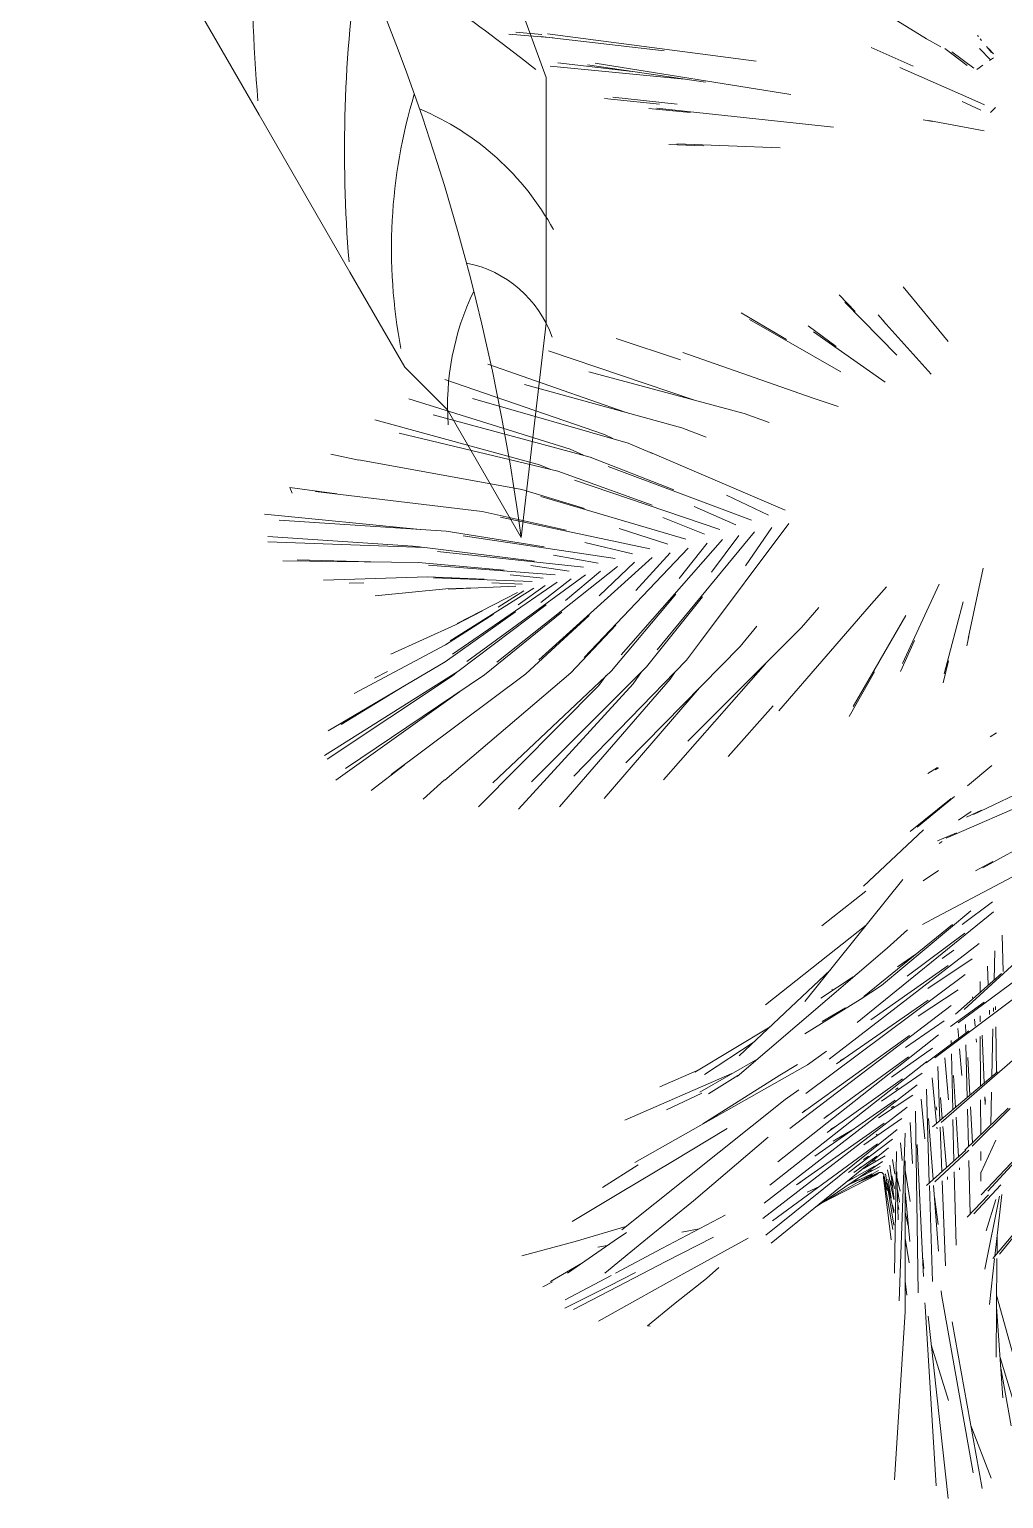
# Model space of a CAD drawing. Header units: metres. Extents: x -217 to -108, y -304 to -188.
# Drawn here: x -151.265 to -149.368, y -269.543 to -266.682 of the extents above; entities that cross this region are included whole.
import ezdxf

# ---------------------------------------------------------------- set-up
doc = ezdxf.new("R2010")
doc.units = ezdxf.units.M
doc.layers.add('G-IMPT', color=8, linetype='Continuous', lineweight=9)
doc.layers.add('L-PLNT', color=71, linetype='Continuous', lineweight=9)

# ---------------------------------------------------------------- blocks, each defined once
blk = doc.blocks.new('Vegetao_00012_13192 - vegetacao_00012_dwg-V1-Nivel 3')
at = {"layer": 'G-IMPT'}
for p, q in [((-1.0307, 1.2683), (-1.1843, 1.3631)), ((-1.7575, 1.2699), (-1.8441, 1.2774)), ((-1.7798, 1.2765), (-1.8301, 1.2814)), ((-1.5415, 1.2451), (-1.7822, 1.2728)), ((-1.3626, 1.2245), (-1.7689, 1.2777)), ((-1.0032, 1.2527), (-1.0307, 1.2683)), ((-0.9297, 1.2725), (-0.9317, 1.2748)), ((-0.9234, 1.2649), (-0.9263, 1.2683)), ((-1.0568, 1.2151), (-1.1386, 1.2515)), ((-0.9516, 1.216), (-0.9951, 1.2492)), ((-0.9812, 1.2431), (-0.9385, 1.2108)), ((-0.9064, 1.2272), (-0.9276, 1.2493)), ((-0.9043, 1.2419), (-0.9138, 1.2534)), ((-0.911, 1.25), (-0.9001, 1.2387)), ((-0.9079, 1.2262), (-0.9005, 1.2315)), ((-1.5021, 1.19), (-1.7637, 1.2152)), ((-1.6041, 1.2049), (-1.7486, 1.2216)), ((-1.4612, 1.184), (-1.6909, 1.2175)), ((-1.2949, 1.1598), (-1.6761, 1.221)), ((-0.9487, 1.1532), (-1.083, 1.2127)), ((-0.9325, 1.2084), (-0.9209, 1.2168)), ((-1.5507, 1.1411), (-1.6575, 1.1519)), ((-1.5164, 1.1407), (-1.6415, 1.1548)), ((-0.9249, 1.1295), (-0.9613, 1.1463)), ((-0.9177, 1.1398), (-0.9487, 1.1532)), ((-1.4909, 1.1246), (-1.5712, 1.1327)), ((-1.2119, 1.0964), (-1.5567, 1.1333)), ((-0.8964, 1.1344), (-0.9061, 1.125)), ((-1.0376, 1.1107), (-1.0187, 1.1073)), ((-1.0262, 1.1091), (-0.9186, 1.0892)), ((-1.4651, 1.0602), (-1.5326, 1.0624)), ((-1.316, 1.0562), (-1.5168, 1.0639)), ((-0.9885, 0.6788), (-1.0761, 0.7855)), ((-1.1695, 0.7374), (-1.2007, 0.7698)), ((-1.0883, 0.6524), (-1.1901, 0.7557)), ((-1.3034, 0.6827), (-1.3918, 0.735)), ((-1.1979, 0.6199), (-1.3754, 0.7217)), ((-1.1117, 0.716), (-1.1248, 0.7306)), ((-1.0215, 0.6155), (-1.1153, 0.7193)), ((-1.2067, 0.6693), (-1.2614, 0.7094)), ((-1.1114, 0.5995), (-1.2505, 0.6976)), ((-1.4825, 0.5646), (-1.7666, 0.661)), ((-1.5099, 0.643), (-1.6352, 0.6845)), ((-1.6172, 0.5411), (-1.885, 0.6348)), ((-1.2514, 0.5689), (-1.5053, 0.6573)), ((-1.6577, 0.4978), (-1.9684, 0.6052)), ((-1.3857, 0.5386), (-1.6882, 0.6198)), ((-1.5074, 0.5107), (-1.8137, 0.5955)), ((-1.7244, 0.4693), (-2.0389, 0.5674)), ((-1.6114, 0.4813), (-1.9147, 0.5677)), ((-1.2514, 0.5689), (-1.2028, 0.5522)), ((-1.784, 0.4386), (-2.1048, 0.5265)), ((-1.6854, 0.454), (-1.9914, 0.536)), ((-1.3857, 0.5386), (-1.3372, 0.5215)), ((-1.7484, 0.4262), (-2.0576, 0.5002)), ((-1.6418, 0.49), (-1.6577, 0.4978)), ((-1.5074, 0.5107), (-1.4595, 0.4928)), ((-2.1358, 0.4482), (-2.1908, 0.4594)), ((-1.6987, 0.4576), (-1.7244, 0.4693)), ((-1.5641, 0.4611), (-1.6114, 0.4813)), ((-1.306, 0.3508), (-1.5696, 0.4633)), ((-1.8188, 0.3905), (-2.1359, 0.4487)), ((-1.7625, 0.4296), (-1.784, 0.4386)), ((-1.5225, 0.3902), (-1.6854, 0.454)), ((-1.3718, 0.3311), (-1.6506, 0.4358)), ((-1.565, 0.3603), (-1.7484, 0.4262)), ((-1.4333, 0.3129), (-1.7161, 0.4091)), ((-2.1786, 0.3822), (-2.2705, 0.3948)), ((-2.2705, 0.3948), (-2.2659, 0.3835)), ((-1.8957, 0.3483), (-2.2207, 0.3872)), ((-1.6965, 0.3536), (-1.8188, 0.3905)), ((-1.4992, 0.2942), (-1.7814, 0.3771)), ((-1.3387, 0.341), (-1.42, 0.3797)), ((-1.7322, 0.3116), (-1.8957, 0.3483)), ((-1.402, 0.3221), (-1.4832, 0.3574)), ((-2.0163, 0.3131), (-2.3195, 0.3426)), ((-1.9661, 0.3098), (-2.2908, 0.331)), ((-1.5693, 0.275), (-1.8602, 0.3372)), ((-1.5346, 0.2845), (-1.6294, 0.3148)), ((-1.4628, 0.3041), (-1.5444, 0.3364)), ((-1.299, 0.3245), (-1.4709, 0.0952)), ((-1.3322, 0.3166), (-1.3832, 0.2425)), ((-2.0213, 0.28), (-2.3135, 0.2992)), ((-2.0078, 0.2781), (-2.3133, 0.2886)), ((-1.7751, 0.2789), (-1.9661, 0.3098)), ((-1.6369, 0.2566), (-1.9332, 0.3005)), ((-1.6033, 0.2658), (-1.6961, 0.2877)), ((-1.4282, 0.2937), (-1.625, 0.069)), ((-1.5549, 0.0786), (-1.3658, 0.3086)), ((-1.5126, 0.2177), (-1.4581, 0.2865)), ((-1.3964, 0.3013), (-1.4492, 0.2301)), ((-2.0106, 0.2782), (-2.0213, 0.28)), ((-1.7942, 0.2515), (-2.0078, 0.2781)), ((-1.6987, 0.2396), (-1.983, 0.2698)), ((-1.7857, 0.0591), (-1.5648, 0.2584)), ((-1.67, 0.2475), (-1.7573, 0.2632)), ((-1.4946, 0.2769), (-1.6975, 0.064)), ((-1.5301, 0.2676), (-1.597, 0.194)), ((-2.02, 0.249), (-2.2843, 0.2519)), ((-2.1129, 0.25), (-2.256, 0.2542)), ((-1.853, 0.2336), (-2.02, 0.249)), ((-1.7536, 0.2245), (-2.0003, 0.2438)), ((-1.6326, 0.2406), (-1.8672, 0.0545)), ((-1.7265, 0.2319), (-1.8009, 0.2427)), ((-1.7336, 0.1747), (-1.6658, 0.2319)), ((-1.599, 0.2495), (-1.6683, 0.184)), ((-0.9202, 0.2374), (-0.9495, 0.1007)), ((-2.0025, 0.2209), (-2.2045, 0.2142)), ((-2.1265, 0.2092), (-2.1547, 0.2083)), ((-1.8922, 0.2161), (-2.0025, 0.2209)), ((-1.7987, 0.2119), (-1.9906, 0.2187)), ((-1.8302, 0.2028), (-1.9623, 0.1967)), ((-1.9537, 0.07), (-1.7497, 0.2101)), ((-1.6946, 0.2244), (-1.9258, 0.0561)), ((-1.8181, 0.2065), (-1.8773, 0.2089)), ((-1.7772, 0.2179), (-1.8413, 0.2247)), ((-1.7735, 0.2039), (-1.8256, 0.166)), ((-1.7226, 0.2171), (-1.7816, 0.1707)), ((-1.1088, 0.2016), (-1.1426, 0.1629)), ((-1.0775, 0.0519), (-1.006, 0.2063)), ((-1.9664, 0.1971), (-2.104, 0.1835)), ((-1.9071, 0.1996), (-1.9664, 0.1971)), ((-1.7951, 0.1984), (-1.9579, 0.0965)), ((-1.8269, 0.1905), (-1.9444, 0.1297)), ((-1.8647, 0.1617), (-1.8146, 0.1934)), ((-1.5186, 0.1868), (-1.6444, 0.0379)), ((-1.5759, 0.0453), (-1.4667, 0.1821)), ((-0.9596, 0.1722), (-0.9961, 0.0317)), ((-1.9682, 0.0556), (-1.8312, 0.1525)), ((-1.874, 0.1481), (-1.967, 0.0887)), ((-1.8951, 0.1549), (-1.9478, 0.1274)), ((-1.7714, 0.1663), (-1.9431, 0.0365)), ((-1.7411, 0.1522), (-1.8911, 0.03)), ((-1.8109, 0.0317), (-1.6876, 0.1453)), ((-1.1426, 0.1629), (-1.3183, -0.0404)), ((-1.2406, 0.1611), (-1.274, 0.1219)), ((-1.0708, 0.1454), (-1.1736, -0.0315)), ((-1.9478, 0.1274), (-2.0736, 0.0703)), ((-1.6357, 0.1268), (-1.7232, 0.0337)), ((-1.274, 0.1219), (-1.4955, -0.0994)), ((-1.3609, 0.1247), (-1.3934, 0.0853)), ((-1.967, 0.0887), (-2.1453, -0.0065)), ((-1.4672, 0.1), (-1.4982, 0.0587)), ((-1.0811, 0.0364), (-1.0543, 0.097)), ((-0.9483, 0.1046), (-0.9522, 0.0863)), ((-1.4982, 0.0587), (-1.7177, -0.1675)), ((-1.3934, 0.0853), (-1.6163, -0.1411)), ((-1.9431, 0.0365), (-2.2026, -0.127)), ((-2.1957, -0.0789), (-1.9682, 0.0556)), ((-1.8911, 0.03), (-2.1618, -0.1526)), ((-2.1052, 0.0235), (-2.0803, 0.0368)), ((-2.0729, -0.1642), (-1.8109, 0.0317)), ((-1.7232, 0.0337), (-1.9688, -0.1751)), ((-1.9455, 0.035), (-1.9538, 0.0282)), ((-1.6444, 0.0379), (-1.8752, -0.1805)), ((-1.8, -0.1784), (-1.5759, 0.0453)), ((-1.5856, 0.0357), (-1.602, 0.0126)), ((-1.3445, 0.0515), (-1.5428, -0.1742)), ((-1.5201, 0.0361), (-1.53, 0.0213)), ((-1.1323, 0.0358), (-1.1812, -0.051)), ((-0.9878, 0.057), (-0.9983, 0.0145)), ((-1.9538, 0.0282), (-2.1974, -0.1344)), ((-2.0487, 0.008), (-2.1701, -0.0667)), ((-1.9029, -0.2269), (-1.669, 0.0095)), ((-1.602, 0.0126), (-1.8251, -0.2314)), ((-1.53, 0.0213), (-1.7454, -0.2269)), ((-1.669, 0.0095), (-1.655, 0.0278)), ((-1.6584, -0.2108), (-1.4729, 0.0046)), ((-2.1809, -0.175), (-1.9403, -0.0032)), ((-1.4172, -0.129), (-1.3295, -0.0305)), ((-0.8945, -0.0828), (-0.907, -0.0904)), ((-0.6963, -0.1255), (-0.9393, -0.2421)), ((-2.048, -0.1456), (-2.1122, -0.1953)), ((-1.0092, -0.1507), (-1.0284, -0.1621)), ((-1.0077, -0.1511), (-1.0141, -0.155)), ((-0.9033, -0.1463), (-0.9511, -0.1859)), ((-1.9689, -0.1746), (-2.011, -0.2118)), ((-0.7673, -0.1904), (-0.9925, -0.2878)), ((-0.9828, -0.2107), (-1.0623, -0.2752)), ((-0.9762, -0.2067), (-1.0487, -0.2667)), ((-0.6983, -0.2231), (-0.9208, -0.3459)), ((-0.9686, -0.2529), (-0.9437, -0.2363)), ((-0.9239, -0.2333), (-0.9532, -0.2472)), ((-1.0369, -0.272), (-1.1536, -0.3817)), ((-0.9725, -0.2775), (-1.0092, -0.2931)), ((-0.7424, -0.2989), (-1.0214, -0.4467)), ((-1.0063, -0.2983), (-1.0005, -0.2944)), ((-0.9017, -0.3334), (-0.9352, -0.3516)), ((-1.0766, -0.3687), (-1.2674, -0.6063)), ((-1.0371, -0.3712), (-1.0072, -0.3508)), ((-1.1487, -0.3914), (-1.2346, -0.4587)), ((-0.9022, -0.4121), (-0.9611, -0.4564)), ((-0.7341, -0.4171), (-0.9576, -0.6217)), ((-1.148, -0.4576), (-1.344, -0.6127)), ((-0.9005, -0.4313), (-1.1656, -0.6472)), ((-0.9804, -0.4564), (-1.1526, -0.596)), ((-0.9447, -0.4293), (-1.1186, -0.5747)), ((-1.0205, -0.4461), (-1.0388, -0.4558)), ((-1.1076, -0.502), (-1.0678, -0.4663)), ((-0.9562, -0.4728), (-1.0684, -0.5566)), ((-0.7389, -0.4769), (-0.969, -0.6476)), ((-0.8834, -0.4771), (-0.8814, -0.5477)), ((-1.3997, -0.7518), (-1.1076, -0.502)), ((-0.9285, -0.4933), (-1.2202, -0.718)), ((-1.0514, -0.5139), (-1.087, -0.5385)), ((-0.9773, -0.5062), (-1.0003, -0.5222)), ((-0.898, -0.5075), (-0.8993, -0.5639)), ((-0.9887, -0.5358), (-1.1391, -0.6419)), ((-0.9421, -0.5232), (-1.0284, -0.5805)), ((-0.9106, -0.5739), (-0.9122, -0.5371)), ((-1.2178, -0.5445), (-1.3952, -0.7118)), ((-0.9556, -0.5534), (-1.2658, -0.7851)), ((-1.1733, -0.5582), (-1.2363, -0.5994)), ((-0.885, -0.5512), (-0.9746, -0.6309)), ((-0.9266, -0.5669), (-0.9265, -0.5881)), ((-1.2135, -0.5817), (-1.2154, -0.5829)), ((-1.1602, -0.6022), (-1.1186, -0.5747)), ((-0.9692, -0.5836), (-1.0472, -0.6344)), ((-0.8279, -0.5753), (-1.0145, -0.7159)), ((-0.941, -0.5967), (-0.9407, -0.6007)), ((-0.9828, -0.6138), (-1.2966, -0.8534)), ((-1.1602, -0.6022), (-1.2678, -0.6692)), ((-1.1884, -0.6185), (-1.234, -0.6448)), ((-1.0273, -0.6032), (-1.2061, -0.7271)), ((-0.7394, -0.6126), (-1.0023, -0.8414)), ((-0.9182, -0.607), (-0.9839, -0.6549)), ((-0.908, -0.6314), (-0.9084, -0.6231)), ((-0.9005, -0.6184), (-0.9006, -0.6256)), ((-0.8964, -0.616), (-0.8963, -0.6222)), ((-1.3352, -0.6552), (-1.4817, -0.7437)), ((-0.9962, -0.6438), (-1.0718, -0.6957)), ((-0.9549, -0.6507), (-0.9544, -0.6679)), ((-0.9374, -0.6403), (-0.9362, -0.6538)), ((-0.9263, -0.6337), (-0.9263, -0.6459)), ((-0.8959, -0.6556), (-0.8946, -0.7445)), ((-1.3662, -0.6844), (-1.4633, -0.748)), ((-1.0077, -0.6707), (-1.3201, -0.9182)), ((-1.0638, -0.6721), (-1.2731, -0.8225)), ((-0.9481, -0.6632), (-1.0316, -0.7251)), ((-0.983, -0.6822), (-0.9828, -0.6889)), ((-0.968, -0.6779), (-0.9696, -0.6586)), ((-0.9342, -0.6787), (-0.9336, -0.6853)), ((-0.9261, -0.6739), (-0.9257, -0.7709)), ((-0.9222, -0.6715), (-0.9183, -0.7646)), ((-0.9014, -0.6589), (-0.9035, -0.752)), ((-1.2257, -0.703), (-1.2625, -0.7291)), ((-1.0661, -0.7134), (-1.231, -0.834)), ((-1.1883, -0.7148), (-1.1986, -0.721)), ((-1.0189, -0.6971), (-1.099, -0.7534)), ((-0.9824, -0.7079), (-0.9797, -0.8168)), ((-0.9619, -0.7499), (-0.9663, -0.6981)), ((-0.9539, -0.6906), (-0.9514, -0.7928)), ((-1.2625, -0.7291), (-1.5987, -0.9195)), ((-1.4727, -0.7383), (-1.5502, -0.7723)), ((-1.3593, -0.7173), (-1.4718, -0.7824)), ((-1.0299, -0.723), (-1.3358, -0.9635)), ((-1.2817, -0.7287), (-1.3165, -0.7497)), ((-0.8924, -0.7426), (-1.0191, -0.8503)), ((-1.0047, -0.838), (-1.0088, -0.7328)), ((-0.9953, -0.7156), (-0.9877, -0.7977)), ((-0.9504, -0.7152), (-0.9463, -0.7884)), ((-0.6856, -0.7292), (-0.9112, -0.9755)), ((-0.8942, -0.7441), (-0.8947, -0.738)), ((-1.4096, -0.7464), (-1.6179, -0.8371)), ((-1.3165, -0.7497), (-1.4661, -0.8444)), ((-1.3978, -0.7502), (-1.4551, -0.7859)), ((-1.049, -0.768), (-1.3469, -0.9989)), ((-1.0772, -0.7566), (-1.2242, -0.861)), ((-1.0394, -0.7454), (-1.1182, -0.7998)), ((-1.0199, -0.7545), (-1.0113, -0.8437)), ((-0.9785, -0.7503), (-0.9744, -0.8123)), ((-1.306, -0.7965), (-1.6239, -1.0505)), ((-1.4684, -0.7842), (-1.5367, -0.8169)), ((-1.2794, -0.778), (-1.306, -0.7965)), ((-1.0915, -0.7978), (-1.2482, -0.9074)), ((-1.0577, -0.7886), (-1.124, -0.8326)), ((-1.0857, -0.774), (-1.0911, -0.7773)), ((-1.0343, -0.8732), (-1.0412, -0.7963)), ((-1.031, -0.7764), (-1.0253, -0.9594)), ((-1, -0.834), (-1.0036, -0.7926)), ((-0.9256, -0.7974), (-0.9253, -0.8652)), ((-0.9172, -0.7914), (-0.9165, -0.8063)), ((-0.9171, -0.7926), (-0.9162, -0.8)), ((-0.9042, -0.7822), (-0.9056, -0.8462)), ((-1.0683, -0.8118), (-1.3496, -1.0287)), ((-1.2663, -0.8176), (-1.2704, -0.8202)), ((-1.2223, -0.8276), (-1.2276, -0.831)), ((-1.0945, -0.8098), (-1.0998, -0.8129)), ((-1.0521, -0.8193), (-1.047, -1.1733)), ((-1.0117, -0.8108), (-1.0107, -0.8176)), ((-0.872, -0.8137), (-0.9564, -0.8953)), ((-0.9509, -0.8154), (-0.9491, -0.8883)), ((-0.945, -0.8112), (-0.9411, -0.8805)), ((-0.868, -0.8141), (-0.9422, -0.8879)), ((-1.4189, -0.8532), (-1.5255, -0.9174)), ((-1.0881, -0.8551), (-1.3438, -1.0612)), ((-1.113, -0.8431), (-1.284, -0.9632)), ((-1.2077, -0.8493), (-1.2178, -0.8555)), ((-1.1759, -0.8568), (-1.2128, -0.8781)), ((-1.0785, -0.8341), (-1.1527, -0.8853)), ((-1.0627, -0.8415), (-1.0581, -0.9213)), ((-1.0268, -0.8336), (-1.018, -0.9528)), ((-1.0107, -0.8505), (-1.0103, -0.8539)), ((-1.0007, -0.9373), (-1.0042, -0.8506)), ((-0.9917, -0.9292), (-0.9987, -0.8493)), ((-0.9793, -0.8355), (-0.9773, -0.9162)), ((-0.9732, -0.8312), (-0.9682, -0.908)), ((-0.7812, -0.8306), (-0.9243, -0.9826)), ((-0.6899, -0.8545), (-0.9016, -1.1066)), ((-0.673, -0.8345), (-0.8889, -1.0976)), ((-1.3389, -0.8703), (-1.4845, -0.9943)), ((-1.1261, -0.8829), (-1.3309, -1.0333)), ((-1.0967, -0.8737), (-1.1826, -0.939)), ((-1.1268, -0.8643), (-1.1291, -0.8657)), ((-1.0838, -1.1886), (-1.0725, -0.8623)), ((-1.0814, -0.8809), (-1.0781, -0.9158)), ((-1.049, -0.8844), (-1.0364, -1.1412)), ((-0.896, -0.8757), (-0.9244, -0.9381)), ((-1.1045, -0.8909), (-1.3335, -1.0768)), ((-1.1276, -0.9073), (-1.1721, -0.9389)), ((-1.1115, -0.9065), (-1.1538, -0.9319)), ((-1.1439, -0.9072), (-1.1532, -0.9138)), ((-1.13, -0.9151), (-1.1354, -0.9176)), ((-1.0923, -0.9421), (-1.0969, -0.9133)), ((-1.0895, -0.8979), (-1.093, -1.1349)), ((-0.9541, -0.8954), (-1.0307, -0.9643)), ((-0.9483, -0.8955), (-1.0147, -0.9568)), ((-0.9683, -0.9054), (-0.968, -0.9078)), ((-0.9251, -0.898), (-0.925, -0.9153)), ((-1.5922, -0.9241), (-1.6614, -0.9679)), ((-1.5255, -0.9174), (-1.6268, -0.978)), ((-1.1166, -0.9177), (-1.2467, -1.0063)), ((-1.1271, -0.9425), (-1.2339, -0.9979)), ((-1.1243, -0.9353), (-1.2336, -0.9974)), ((-1.1323, -0.9266), (-1.1857, -0.9568)), ((-1.1371, -0.9413), (-1.1815, -0.962)), ((-1.1208, -0.9273), (-1.1651, -0.9508)), ((-1.155, -0.9267), (-1.1606, -0.9293)), ((-1.1263, -0.9402), (-1.157, -0.9539)), ((-1.1366, -0.9341), (-1.1463, -0.9382)), ((-1.1352, -0.9433), (-1.1412, -0.9454)), ((-1.1376, -0.9456), (-1.1275, -0.9422)), ((-1.1268, -0.9423), (-1.1269, -0.9425)), ((-1.1268, -0.9423), (-1.1231, -0.9386)), ((-1.1251, -0.9397), (-1.1263, -0.9402)), ((-1.1233, -0.9387), (-1.1177, -0.9387)), ((-1.1233, -0.9387), (-1.1232, -0.9387)), ((-1.1232, -0.9387), (-1.1231, -0.9386)), ((-1.1177, -0.9387), (-1.114, -0.943)), ((-1.1146, -0.9481), (-1.114, -0.9428)), ((-1.114, -0.9428), (-1.114, -0.9429)), ((-1.114, -0.943), (-1.114, -0.9429)), ((-1.0946, -1.0416), (-1.1108, -0.9416)), ((-1.1069, -0.9338), (-1.0942, -0.9914)), ((-1.1023, -0.9244), (-1.0935, -0.9914)), ((-1.0884, -0.9379), (-1.086, -1.0313)), ((-1.0725, -1.2102), (-1.0725, -0.9159)), ((-1.0725, -0.9344), (-1.0625, -0.9955)), ((-0.9768, -0.9374), (-0.9733, -1.0806)), ((-0.9667, -0.9298), (-0.9665, -0.9336)), ((-0.9485, -0.9158), (-0.9459, -1.02)), ((-0.9249, -0.938), (-0.9248, -0.9555)), ((-1.2764, -0.9578), (-1.2809, -0.9607)), ((-1.2391, -0.9659), (-1.2633, -0.9771)), ((-1.1721, -0.9491), (-1.1803, -0.9526)), ((-1.1611, -0.9525), (-1.1746, -0.9572)), ((-1.1311, -0.9442), (-1.1651, -0.9585)), ((-1.1146, -0.9481), (-1.1146, -0.9482)), ((-1.1144, -0.9484), (-1.0997, -1.0702)), ((-1.1092, -0.9703), (-1.114, -0.9494)), ((-1.1137, -0.945), (-1.1134, -0.9466)), ((-1.1135, -0.9539), (-1.0965, -1.0502)), ((-1.1132, -0.9463), (-1.1071, -0.9738)), ((-1.1102, -0.9647), (-1.1095, -0.9691)), ((-1.1099, -0.9581), (-1.1088, -0.9619)), ((-1.0941, -1.0174), (-1.1067, -0.9603)), ((-1.1037, -0.9642), (-1.1058, -0.9522)), ((-1.1037, -0.9642), (-1.0998, -0.9886)), ((-1.1008, -0.9549), (-1.0981, -0.964)), ((-1.098, -0.9453), (-1.093, -0.9702)), ((-1.0822, -0.9754), (-1.0881, -0.9504)), ((-1.0836, -0.9967), (-1.0875, -0.9721)), ((-1.0252, -0.9643), (-1.0194, -1.1508)), ((-1.0171, -0.9642), (-1.0077, -1.092)), ((-0.9935, -1.1209), (-1, -0.9552)), ((-0.9897, -0.9524), (-0.9901, -0.9476)), ((-0.886, -0.9628), (-0.9388, -1.0192)), ((-1.6268, -0.978), (-1.7209, -1.0346)), ((-1.4845, -0.9943), (-1.5742, -1.0666)), ((-1.0868, -1.0005), (-1.0846, -1.0112)), ((-1.0725, -0.9755), (-1.0634, -1.0732)), ((-1.0083, -1.0399), (-1.0155, -0.9864)), ((-0.91, -0.9826), (-0.9516, -1.0259)), ((-0.8884, -0.9851), (-0.9173, -1.1269)), ((-0.8961, -0.9918), (-0.9149, -1.0527)), ((-0.8977, -1.1019), (-0.8843, -0.9815)), ((-1.4228, -1.0222), (-1.5463, -1.0869)), ((-1.0973, -1.0027), (-1.094, -1.0145)), ((-1.0852, -1.0085), (-1.0846, -1.0105)), ((-1.0662, -1.0429), (-1.0725, -1.0163)), ((-1.715, -1.0731), (-1.616, -1.0442)), ((-1.6391, -1.072), (-1.6149, -1.0554)), ((-1.4734, -1.0487), (-1.5073, -1.0549)), ((-1.8185, -1.1012), (-1.715, -1.0731)), ((-1.7296, -1.1349), (-1.6391, -1.072)), ((-1.6524, -1.0813), (-1.6706, -1.0846)), ((-1.5742, -1.0666), (-1.6568, -1.1348)), ((-1.5463, -1.0869), (-1.6364, -1.1348)), ((-1.4457, -1.0645), (-1.5386, -1.1122)), ((-1.3782, -1.0667), (-1.5091, -1.1391)), ((-1.0648, -1.1151), (-1.0725, -1.0668)), ((-1.0725, -1.0706), (-1.0698, -1.0841)), ((-0.8933, -1.0623), (-0.8935, -1.097)), ((-1.7003, -1.1146), (-1.7631, -1.1508)), ((-1.632, -1.161), (-1.5386, -1.1122)), ((-1.0382, -1.1059), (-1.0363, -1.1258)), ((-0.9081, -1.1958), (-0.8982, -1.1064)), ((-0.8936, -1.1062), (-0.8951, -1.2985)), ((-1.6446, -1.1392), (-1.7343, -1.1866)), ((-1.5974, -1.1336), (-1.6495, -1.1601)), ((-1.5928, -1.1857), (-1.5091, -1.1391)), ((-1.4349, -1.124), (-1.4593, -1.1451)), ((-1.7589, -1.1517), (-1.7777, -1.1613)), ((-1.6495, -1.1601), (-1.7349, -1.203)), ((-1.632, -1.161), (-1.7183, -1.2057)), ((-1.5202, -1.1934), (-1.4593, -1.1451)), ((-1.0725, -1.1506), (-1.0689, -1.1777)), ((-1.002, -1.1695), (-1.0015, -1.1762)), ((-1.6693, -1.2281), (-1.5928, -1.1857)), ((-1.5202, -1.1934), (-1.5739, -1.2376)), ((-1.0339, -1.1926), (-1.0336, -1.1994)), ((-1.0336, -1.1994), (-1.0117, -1.5488)), ((-1.0015, -1.1762), (-0.9402, -1.5238)), ((-0.8944, -1.2005), (-0.8822, -1.3778)), ((-0.8583, -1.3083), (-0.8942, -1.1776)), ((-1.0932, -1.5375), (-1.0725, -1.2102)), ((-1.0277, -1.2184), (-0.9884, -1.5738)), ((-0.9221, -1.5538), (-0.9811, -1.2296)), ((-1.5739, -1.2376), (-1.5687, -1.2381)), ((-1.0215, -1.2745), (-0.9877, -1.3827)), ((-0.8876, -1.2992), (-0.8246, -1.5068)), ((-0.8864, -1.3157), (-0.8662, -1.432)), ((-0.9444, -1.4312), (-0.9049, -1.534))]:
    blk.add_line(p, q, dxfattribs=at)
blk = doc.blocks.new('Vegetao_00012_13192 - Vegetao_00012_13192-V2-Nivel 3')
blk.add_blockref('Vegetao_00012_13192 - vegetacao_00012_dwg-V1-Nivel 3', (0.3985, -0.5861))
blk = doc.blocks.new('palma tropical - Palmier royal de Cuba - 7_5 mètres-849505-Nivel 3')
at = {"layer": 'L-PLNT'}
for p, q in [((1.282, -1.3773), (1.3993, -1.6994)), ((0.8404, -1.772), (0.7275, -1.5764)), ((1.3993, -1.6994), (1.3993, -1.9713)), ((1.0171, -2.078), (0.8404, -1.772)), ((1.3993, -1.9713), (1.3993, -2.1777)), ((1.1241, -2.2633), (1.0171, -2.078)), ((1.3993, -2.1777), (1.3507, -2.5949)), ((1.2072, -2.3465), (1.1241, -2.2633)), ((1.3507, -2.5949), (1.2072, -2.3465))]:
    blk.add_line(p, q, dxfattribs=at)
for centre, radius, start, end in [((-2.9163, -3.1667), 4.3051, 7.6319, 47.355), ((4.1348, -1.4639), 3.3087, 173.3143, 184.8723), ((-1.7522, -5.6841), 5.0803, 51.9496, 56.8999), ((3.7138, -1.8414), 2.7071, 171.814, 184.5932), ((2.1391, -2.0324), 1.041, 163.2004, 190.774), ((0.948, -2.2497), 0.5303, 28.6403, 67.2959), ((1.2011, -2.279), 0.2226, 19.5404, 78.8009), ((1.7205, -2.3384), 0.5133, 154.1934, 184.1128)]:
    blk.add_arc(centre, radius, start, end, dxfattribs=at)

msp = doc.modelspace()

# ---------------------------------------------------------------- block references
at = {"layer": 'L-PLNT'}
for name, p in [('palma tropical - Palmier royal de Cuba - 7_5 mètres-849505-Nivel 3', (-151.6581, -265.0768)), ('Vegetao_00012_13192 - Vegetao_00012_13192-V2-Nivel 3', (-148.8861, -267.3829))]:
    msp.add_blockref(name, p, dxfattribs=at)

doc.saveas('drawing.dxf')
